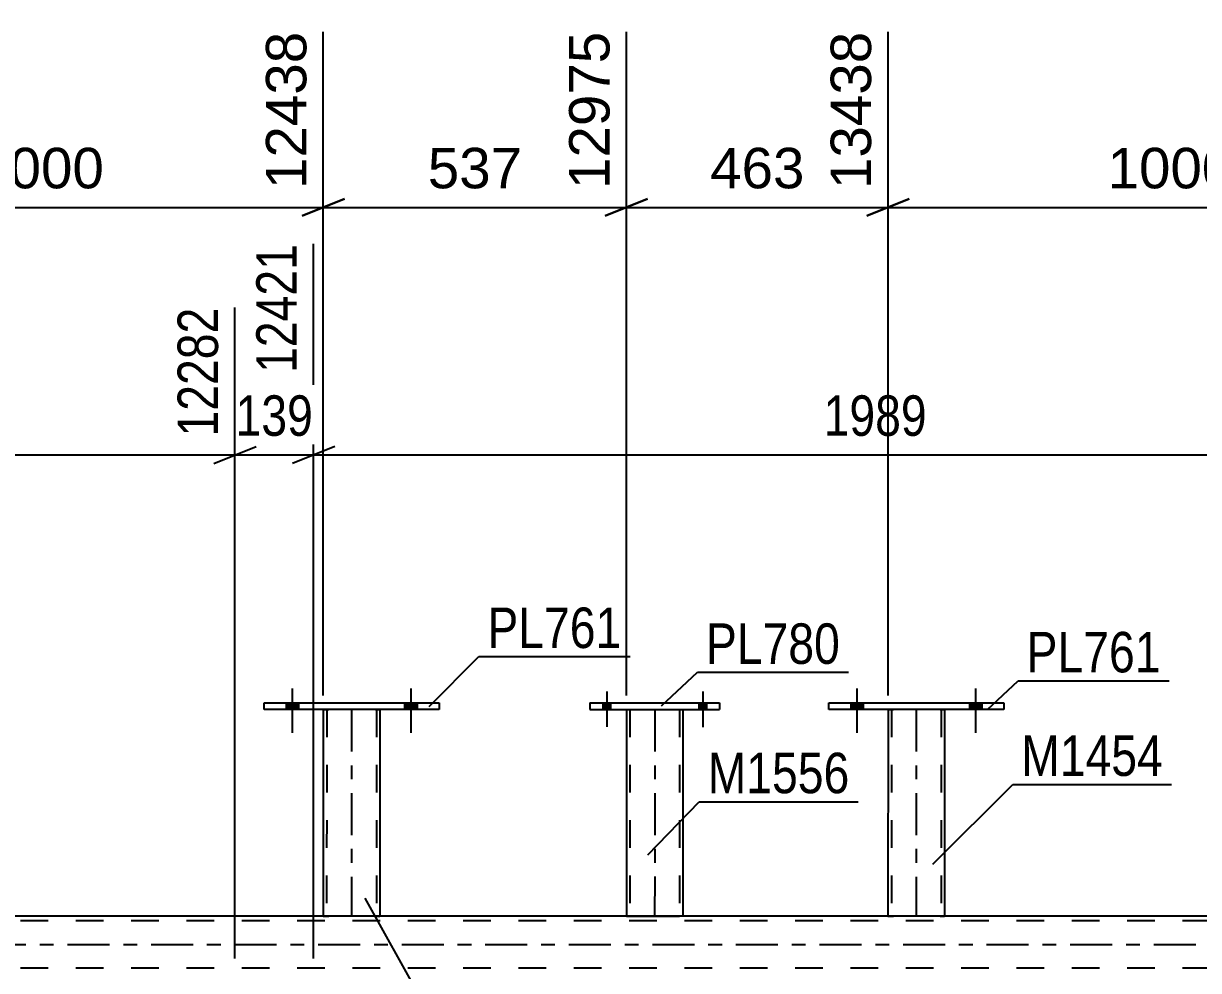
# Model space of a CAD drawing. Header units: millimetres. Extents: x 0 to 841, y 0 to 594.
# Drawn here: x 515.9 to 599.1, y 438.2 to 505.2 of the extents above; entities that cross this region are included whole.
import ezdxf

# ---------------------------------------------------------------- set-up
doc = ezdxf.new("R2010")
doc.units = ezdxf.units.MM
doc.linetypes.add('DXK_LINE_DOT2', pattern=[3.9198, 1.9599, -1.9599])
doc.linetypes.add('DXK_LINE_DOT3', pattern=[5.9187, 2.979, -0.9799, 0.9799, -0.9799])
doc.styles.add('Arial', font='ARIAL.TTF', dxfattribs={"height": 0.2})
doc.styles.add('Arial Narrow', font='ARIALN.TTF', dxfattribs={"height": 0.2})

# ---------------------------------------------------------------- blocks, each defined once
blk = doc.blocks.new('Bolt-814761036-3168 - 3064')
at = {"linetype": 'Continuous'}
for points in [[(534.509, 456.663), (535.389, 456.662), (535.389, 457.142), (534.509, 457.143)], [(542.909, 456.66), (543.789, 456.66), (543.789, 457.14), (542.909, 457.14)]]:
    blk.add_hatch(color=1, dxfattribs=at).paths.add_polyline_path(points)
at = {"color": 1, "linetype": 'Continuous'}
for p, q in [((534.95, 458.142), (534.949, 455.022)), ((543.35, 458.14), (543.349, 455.02)), ((534.509, 457.143), (534.509, 456.663)), ((535.389, 457.142), (535.389, 456.662)), ((542.909, 457.14), (542.909, 456.66)), ((543.789, 457.14), (543.789, 456.66))]:
    blk.add_line(p, q, dxfattribs=at)
blk = doc.blocks.new('Part-814761036-3563 - 3064')
at = {"color": 2, "linetype": 'Continuous'}
for p, q in [((572.949, 456.663), (572.949, 457.143)), ((572.949, 457.143), (585.349, 457.139)), ((585.349, 457.139), (585.349, 456.659)), ((585.349, 456.659), (572.949, 456.663))]:
    blk.add_line(p, q, dxfattribs=at)
blk = doc.blocks.new('Bolt-814761036-3191 - 3064')
at = {"linetype": 'Continuous'}
for points in [[(534.509, 456.663), (535.389, 456.662), (535.389, 457.142), (534.509, 457.143)], [(542.909, 456.66), (543.789, 456.66), (543.789, 457.14), (542.909, 457.14)]]:
    blk.add_hatch(color=1, dxfattribs=at).paths.add_polyline_path(points)
at = {"color": 1, "linetype": 'Continuous'}
for p, q in [((534.95, 458.142), (534.949, 455.022)), ((543.35, 458.14), (543.349, 455.02)), ((534.509, 457.143), (534.509, 456.663)), ((535.389, 457.142), (535.389, 456.662)), ((542.909, 457.14), (542.909, 456.66)), ((543.789, 457.14), (543.789, 456.66))]:
    blk.add_line(p, q, dxfattribs=at)
blk = doc.blocks.new('Part-814761036-3201 - 3064')
at = {"color": 2, "linetype": 'Continuous'}
for p, q in [((537.149, 456.662), (537.145, 442.023)), ((541.149, 456.66), (541.145, 442.022)), ((537.181, 442.023), (537.145, 442.023)), ((537.285, 442.023), (537.181, 442.023)), ((537.441, 442.023), (537.285, 442.023)), ((540.848, 442.022), (537.441, 442.023)), ((541.004, 442.022), (540.848, 442.022)), ((541.108, 442.022), (541.004, 442.022)), ((541.145, 442.022), (541.108, 442.022))]:
    blk.add_line(p, q, dxfattribs=at)
at = {"color": 7, "linetype": 'DXK_LINE_DOT2'}
for p, q in [((537.149, 456.665), (537.149, 456.665)), ((537.149, 456.665), (537.149, 456.662)), ((537.149, 456.662), (537.149, 456.665)), ((537.186, 456.665), (537.149, 456.665)), ((537.149, 456.665), (537.186, 456.665)), ((537.29, 456.665), (537.186, 456.665)), ((537.186, 456.665), (537.29, 456.665)), ((537.446, 456.665), (537.29, 456.665)), ((537.29, 456.665), (537.446, 456.664)), ((537.389, 456.665), (537.385, 442.023)), ((537.389, 456.665), (537.389, 456.665)), ((537.408, 456.665), (537.389, 456.665)), ((537.389, 456.665), (537.408, 456.665)), ((537.46, 456.664), (537.408, 456.665)), ((537.408, 456.665), (537.46, 456.665)), ((540.853, 456.664), (537.446, 456.665)), ((540.853, 456.663), (537.446, 456.664)), ((537.46, 456.665), (537.537, 456.665)), ((540.761, 456.663), (537.46, 456.664)), ((540.839, 456.664), (537.537, 456.665)), ((540.839, 456.663), (540.761, 456.663)), ((540.839, 456.664), (540.891, 456.664)), ((540.891, 456.663), (540.839, 456.663)), ((541.009, 456.664), (540.853, 456.664)), ((540.853, 456.663), (541.009, 456.663)), ((540.891, 456.664), (540.909, 456.664)), ((540.909, 456.663), (540.891, 456.663)), ((540.909, 456.664), (540.905, 442.022)), ((540.909, 456.663), (540.909, 456.664)), ((541.113, 456.664), (541.009, 456.664)), ((541.009, 456.663), (541.113, 456.663)), ((541.149, 456.664), (541.113, 456.664)), ((541.113, 456.663), (541.149, 456.663)), ((541.149, 456.664), (541.149, 456.663)), ((541.149, 456.66), (541.149, 456.664)), ((541.149, 456.663), (541.149, 456.66)), ((537.145, 442.023), (537.181, 442.023)), ((537.181, 442.023), (537.285, 442.023)), ((537.285, 442.023), (537.441, 442.023)), ((537.403, 442.023), (537.385, 442.023)), ((537.385, 442.023), (537.403, 442.023)), ((537.455, 442.023), (537.403, 442.023)), ((537.403, 442.023), (537.441, 442.023)), ((540.848, 442.022), (537.441, 442.023)), ((537.441, 442.023), (537.455, 442.023)), ((540.757, 442.022), (537.455, 442.023)), ((537.455, 442.023), (537.533, 442.023)), ((540.834, 442.022), (537.533, 442.023)), ((540.834, 442.022), (540.757, 442.022)), ((540.886, 442.022), (540.834, 442.022)), ((540.834, 442.022), (540.886, 442.022)), ((540.848, 442.022), (541.004, 442.022)), ((540.905, 442.022), (540.886, 442.022)), ((540.886, 442.022), (540.905, 442.022)), ((541.004, 442.022), (541.108, 442.022)), ((541.108, 442.022), (541.145, 442.022))]:
    blk.add_line(p, q, dxfattribs=at)
at = {"color": 7, "linetype": 'DXK_LINE_DOT3'}
blk.add_line((539.149, 456.664), (539.145, 442.022), dxfattribs=at)
blk = doc.blocks.new('Part-814761036-3217 - 3064')
at = {"color": 2, "linetype": 'Continuous'}
for p, q in [((532.949, 456.663), (532.949, 457.143)), ((532.949, 457.143), (545.349, 457.139)), ((545.349, 457.139), (545.349, 456.659)), ((545.349, 456.659), (532.949, 456.663))]:
    blk.add_line(p, q, dxfattribs=at)
blk = doc.blocks.new('Part-814761036-3233 - 3064')
at = {"color": 2, "linetype": 'Continuous'}
for p, q in [((537.145, 442.023), (501.142, 442.023)), ((577.145, 442.023), (541.145, 442.023)), ((617.142, 442.023), (581.145, 442.023))]:
    blk.add_line(p, q, dxfattribs=at)
at = {"color": 7, "linetype": 'DXK_LINE_DOT2'}
for p, q in [((541.145, 442.023), (537.145, 442.023)), ((581.145, 442.023), (577.145, 442.023)), ((760.681, 441.703), (39.611, 441.703)), ((760.681, 438.343), (39.611, 438.343))]:
    blk.add_line(p, q, dxfattribs=at)
at = {"color": 7, "linetype": 'DXK_LINE_DOT3'}
blk.add_line((39.611, 440.023), (760.681, 440.023), dxfattribs=at)
blk = doc.blocks.new('Bolt-814761036-3457 - 3064')
at = {"linetype": 'Continuous'}
for points in [[(574.509, 456.663), (575.389, 456.662), (575.389, 457.142), (574.509, 457.143)], [(582.909, 456.66), (583.789, 456.66), (583.789, 457.14), (582.909, 457.14)]]:
    blk.add_hatch(color=1, dxfattribs=at).paths.add_polyline_path(points)
at = {"color": 1, "linetype": 'Continuous'}
for p, q in [((574.95, 458.142), (574.949, 455.022)), ((583.35, 458.14), (583.349, 455.02)), ((574.509, 457.143), (574.509, 456.663)), ((575.389, 457.142), (575.389, 456.662)), ((582.909, 457.14), (582.909, 456.66)), ((583.789, 457.14), (583.789, 456.66))]:
    blk.add_line(p, q, dxfattribs=at)
blk = doc.blocks.new('Bolt-814761036-3613 - 3064')
at = {"linetype": 'Continuous'}
for points in [[(556.942, 456.666), (557.502, 456.666), (557.502, 457.146), (556.942, 457.146)], [(556.942, 456.666), (557.502, 456.666), (557.502, 457.146), (556.942, 457.146)], [(563.742, 456.664), (564.302, 456.663), (564.302, 457.143), (563.742, 457.144)], [(563.742, 456.664), (564.302, 456.663), (564.302, 457.143), (563.742, 457.144)]]:
    blk.add_hatch(color=1, dxfattribs=at).paths.add_polyline_path(points)
at = {"color": 1, "linetype": 'Continuous'}
for p, q in [((557.222, 457.946), (557.221, 455.426)), ((557.222, 457.946), (557.221, 455.426)), ((564.022, 457.943), (564.021, 455.423)), ((564.022, 457.943), (564.021, 455.423)), ((556.942, 457.146), (556.942, 456.666)), ((556.942, 457.146), (556.942, 456.666)), ((557.502, 457.146), (557.502, 456.666)), ((557.502, 457.146), (557.502, 456.666)), ((563.742, 457.144), (563.742, 456.664)), ((563.742, 457.144), (563.742, 456.664)), ((564.302, 457.143), (564.302, 456.663)), ((564.302, 457.143), (564.302, 456.663))]:
    blk.add_line(p, q, dxfattribs=at)
blk = doc.blocks.new('Part-814761036-3611 - 3064')
at = {"color": 2, "linetype": 'Continuous'}
for p, q in [((556.022, 457.146), (556.022, 456.666)), ((556.022, 457.146), (565.222, 457.143)), ((565.222, 457.143), (565.222, 456.663)), ((556.022, 456.666), (565.222, 456.663))]:
    blk.add_line(p, q, dxfattribs=at)
at = {"color": 7, "linetype": 'DXK_LINE_DOT2'}
for p, q in [((556.022, 457.146), (565.222, 457.143)), ((556.022, 456.666), (565.222, 456.663))]:
    blk.add_line(p, q, dxfattribs=at)
blk = doc.blocks.new('Part-814761036-3558 - 3064')
at = {"color": 2, "linetype": 'Continuous'}
for p, q in [((577.149, 456.662), (577.145, 442.023)), ((581.149, 456.66), (581.145, 442.022)), ((577.181, 442.023), (577.145, 442.023)), ((577.285, 442.023), (577.181, 442.023)), ((577.441, 442.023), (577.285, 442.023)), ((580.848, 442.022), (577.441, 442.023)), ((581.004, 442.022), (580.848, 442.022)), ((581.108, 442.022), (581.004, 442.022)), ((581.145, 442.022), (581.108, 442.022))]:
    blk.add_line(p, q, dxfattribs=at)
at = {"color": 7, "linetype": 'DXK_LINE_DOT2'}
for p, q in [((577.149, 456.665), (577.149, 456.665)), ((577.149, 456.665), (577.149, 456.662)), ((577.149, 456.662), (577.149, 456.665)), ((577.186, 456.665), (577.149, 456.665)), ((577.149, 456.665), (577.186, 456.665)), ((577.29, 456.665), (577.186, 456.665)), ((577.186, 456.665), (577.29, 456.665)), ((577.446, 456.665), (577.29, 456.665)), ((577.29, 456.665), (577.446, 456.664)), ((577.389, 456.665), (577.385, 442.023)), ((577.389, 456.665), (577.389, 456.665)), ((577.407, 456.665), (577.389, 456.665)), ((577.389, 456.665), (577.407, 456.665)), ((577.46, 456.664), (577.407, 456.665)), ((577.407, 456.665), (577.46, 456.665)), ((580.853, 456.664), (577.446, 456.665)), ((580.853, 456.663), (577.446, 456.664)), ((577.46, 456.665), (577.537, 456.665)), ((580.761, 456.663), (577.46, 456.664)), ((580.839, 456.664), (577.537, 456.665)), ((580.839, 456.663), (580.761, 456.663)), ((580.839, 456.664), (580.891, 456.664)), ((580.891, 456.663), (580.839, 456.663)), ((581.009, 456.664), (580.853, 456.664)), ((580.853, 456.663), (581.009, 456.663)), ((580.891, 456.664), (580.909, 456.664)), ((580.909, 456.663), (580.891, 456.663)), ((580.909, 456.664), (580.905, 442.022)), ((580.909, 456.663), (580.909, 456.664)), ((581.113, 456.664), (581.009, 456.664)), ((581.009, 456.663), (581.113, 456.663)), ((581.149, 456.664), (581.113, 456.664)), ((581.113, 456.663), (581.149, 456.663)), ((581.149, 456.664), (581.149, 456.663)), ((581.149, 456.66), (581.149, 456.664)), ((581.149, 456.663), (581.149, 456.66)), ((577.145, 442.023), (577.181, 442.023)), ((577.181, 442.023), (577.285, 442.023)), ((577.285, 442.023), (577.441, 442.023)), ((577.403, 442.023), (577.385, 442.023)), ((577.385, 442.023), (577.403, 442.023)), ((577.455, 442.023), (577.403, 442.023)), ((577.403, 442.023), (577.441, 442.023)), ((580.848, 442.022), (577.441, 442.023)), ((577.441, 442.023), (577.455, 442.023)), ((580.756, 442.022), (577.455, 442.023)), ((577.455, 442.023), (577.533, 442.023)), ((580.834, 442.022), (577.533, 442.023)), ((580.834, 442.022), (580.756, 442.022)), ((580.886, 442.022), (580.834, 442.022)), ((580.834, 442.022), (580.886, 442.022)), ((580.848, 442.022), (581.004, 442.022)), ((580.905, 442.022), (580.886, 442.022)), ((580.886, 442.022), (580.905, 442.022)), ((581.004, 442.022), (581.108, 442.022)), ((581.108, 442.022), (581.145, 442.022))]:
    blk.add_line(p, q, dxfattribs=at)
at = {"color": 7, "linetype": 'DXK_LINE_DOT3'}
blk.add_line((579.149, 456.664), (579.145, 442.022), dxfattribs=at)
blk = doc.blocks.new('Bolt-814761036-3564 - 3064')
at = {"linetype": 'Continuous'}
for points in [[(574.509, 456.663), (575.389, 456.662), (575.389, 457.142), (574.509, 457.143)], [(582.909, 456.66), (583.789, 456.66), (583.789, 457.14), (582.909, 457.14)]]:
    blk.add_hatch(color=1, dxfattribs=at).paths.add_polyline_path(points)
at = {"color": 1, "linetype": 'Continuous'}
for p, q in [((574.95, 458.142), (574.949, 455.022)), ((583.35, 458.14), (583.349, 455.02)), ((574.509, 457.143), (574.509, 456.663)), ((575.389, 457.142), (575.389, 456.662)), ((582.909, 457.14), (582.909, 456.66)), ((583.789, 457.14), (583.789, 456.66))]:
    blk.add_line(p, q, dxfattribs=at)
blk = doc.blocks.new('Part-814761036-3606 - 3064')
at = {"color": 2, "linetype": 'Continuous'}
for p, q in [((558.622, 456.665), (558.619, 442.026)), ((562.622, 456.664), (562.619, 442.025)), ((558.619, 442.026), (562.139, 442.025)), ((562.479, 442.025), (562.139, 442.025)), ((562.583, 442.025), (562.479, 442.025)), ((562.619, 442.025), (562.583, 442.025))]:
    blk.add_line(p, q, dxfattribs=at)
at = {"color": 7, "linetype": 'DXK_LINE_DOT2'}
for p, q in [((558.622, 456.665), (562.622, 456.664)), ((558.862, 456.665), (558.859, 442.026)), ((562.382, 456.664), (562.379, 442.025)), ((558.619, 442.026), (558.656, 442.026)), ((559.099, 442.026), (558.859, 442.026)), ((562.139, 442.025), (562.323, 442.025)), ((562.323, 442.025), (562.139, 442.025)), ((562.309, 442.025), (562.323, 442.025)), ((562.323, 442.025), (562.361, 442.025)), ((562.361, 442.025), (562.379, 442.025)), ((562.479, 442.025), (562.379, 442.025))]:
    blk.add_line(p, q, dxfattribs=at)
at = {"color": 7, "linetype": 'DXK_LINE_DOT3'}
blk.add_line((560.622, 456.665), (560.619, 442.025), dxfattribs=at)
blk = doc.blocks.new('StraightDimension-814761036-10439 - 3064')
at = {"color": 7, "linetype": 'Continuous'}
for p, q in [((537.149, 457.665), (537.149, 504.638)), ((558.622, 457.665), (558.622, 504.638)), ((538.649, 492.819), (535.649, 491.619)), ((557.122, 491.619), (560.122, 492.819)), ((537.149, 492.219), (558.622, 492.219))]:
    blk.add_line(p, q, dxfattribs=at)
at = {"color": 0}
blk.add_wipeout([(551.821, 492.969), (551.821, 497.169), (543.95, 497.169), (543.95, 492.969)], dxfattribs=at)
at = {"color": 3, "style": 'Arial'}
blk.add_text('537', height=2.8652, dxfattribs=at).set_placement((544.55, 493.569))
at = {"color": 0, "linetype": 'Continuous'}
blk.add_wipeout([(558.022, 505.238), (553.822, 505.238), (553.822, 492.919), (558.022, 492.919)], dxfattribs=at)
at = {"color": 3, "linetype": 'Continuous', "style": 'Arial'}
blk.add_text('12975', height=2.8652, rotation=90.00021, dxfattribs=at).set_placement((557.422, 493.519))
blk = doc.blocks.new('StraightDimension-814761036-9938 - 3064')
at = {"color": 7, "linetype": 'Continuous'}
for p, q in [((536.464, 439.023), (536.464, 489.633)), ((616.024, 439.023), (616.024, 485.133)), ((537.964, 475.293), (534.964, 474.093)), ((614.524, 474.093), (617.524, 475.293)), ((536.464, 474.693), (616.024, 474.693))]:
    blk.add_line(p, q, dxfattribs=at)
at = {"color": 0}
blk.add_wipeout([(580.501, 475.443), (580.501, 479.643), (571.988, 479.643), (571.988, 475.443)], dxfattribs=at)
at = {"color": 3, "style": 'Arial Narrow'}
blk.add_text('1989', height=2.8633, dxfattribs=at).set_placement((572.588, 476.043))
at = {"color": 0, "linetype": 'Continuous'}
blk.add_wipeout([(615.424, 485.733), (611.224, 485.733), (611.224, 475.393), (615.424, 475.393)], dxfattribs=at)
at = {"color": 3, "linetype": 'Continuous', "style": 'Arial Narrow'}
blk.add_text('14410', height=2.8633, rotation=90.00021, dxfattribs=at).set_placement((614.824, 475.993))
blk = doc.blocks.new('StraightDimension-814761036-10440 - 3064')
at = {"color": 7, "linetype": 'Continuous'}
for p, q in [((497.147, 457.665), (497.147, 504.638)), ((537.149, 457.665), (537.149, 504.638)), ((498.647, 492.819), (495.647, 491.619)), ((535.649, 491.619), (538.649, 492.819)), ((497.147, 492.219), (537.149, 492.219))]:
    blk.add_line(p, q, dxfattribs=at)
at = {"color": 0}
blk.add_wipeout([(522.195, 492.969), (522.195, 497.169), (512.101, 497.169), (512.101, 492.969)], dxfattribs=at)
at = {"color": 3, "style": 'Arial'}
blk.add_text('1000', height=2.8652, dxfattribs=at).set_placement((512.701, 493.569))
at = {"color": 0, "linetype": 'Continuous'}
blk.add_wipeout([(536.549, 505.238), (532.349, 505.238), (532.349, 492.919), (536.549, 492.919)], dxfattribs=at)
at = {"color": 3, "linetype": 'Continuous', "style": 'Arial'}
blk.add_text('12438', height=2.8652, rotation=90.00021, dxfattribs=at).set_placement((535.949, 493.519))
blk = doc.blocks.new('StraightDimension-814761036-9939 - 3064')
at = {"color": 7, "linetype": 'Continuous'}
for p, q in [((536.464, 439.023), (536.464, 489.633)), ((530.89, 439.023), (530.89, 485.133)), ((529.39, 474.093), (532.39, 475.293)), ((537.964, 475.293), (534.964, 474.093)), ((530.89, 474.693), (536.464, 474.693))]:
    blk.add_line(p, q, dxfattribs=at)
at = {"color": 0}
blk.add_wipeout([(537.019, 475.443), (537.019, 479.643), (530.335, 479.643), (530.335, 475.443)], dxfattribs=at)
at = {"color": 3, "style": 'Arial Narrow'}
blk.add_text('139', height=2.8633, dxfattribs=at).set_placement((530.935, 476.043))
at = {"color": 0, "linetype": 'Continuous'}
blk.add_wipeout([(535.864, 490.233), (531.664, 490.233), (531.664, 479.893), (535.864, 479.893)], dxfattribs=at)
at = {"color": 3, "linetype": 'Continuous', "style": 'Arial Narrow'}
blk.add_text('12421', height=2.8633, rotation=90.00021, dxfattribs=at).set_placement((535.264, 480.493))
blk = doc.blocks.new('StraightDimension-814761036-9940 - 3064')
at = {"color": 7, "linetype": 'Continuous'}
for p, q in [((451.33, 439.023), (451.33, 489.633)), ((530.89, 439.023), (530.89, 485.133)), ((452.83, 475.293), (449.83, 474.093)), ((529.39, 474.093), (532.39, 475.293)), ((451.33, 474.693), (530.89, 474.693))]:
    blk.add_line(p, q, dxfattribs=at)
at = {"color": 0}
blk.add_wipeout([(495.366, 475.443), (495.366, 479.643), (486.854, 479.643), (486.854, 475.443)], dxfattribs=at)
at = {"color": 3, "style": 'Arial Narrow'}
blk.add_text('1989', height=2.8633, dxfattribs=at).set_placement((487.454, 476.043))
at = {"color": 0, "linetype": 'Continuous'}
blk.add_wipeout([(530.29, 485.733), (526.09, 485.733), (526.09, 475.393), (530.29, 475.393)], dxfattribs=at)
at = {"color": 3, "linetype": 'Continuous', "style": 'Arial Narrow'}
blk.add_text('12282', height=2.8633, rotation=90.00021, dxfattribs=at).set_placement((529.69, 475.993))
blk = doc.blocks.new('StraightDimension-814761036-10437 - 3064')
at = {"color": 7, "linetype": 'Continuous'}
for p, q in [((577.149, 457.665), (577.149, 504.638)), ((617.146, 457.665), (617.146, 504.638)), ((578.649, 492.819), (575.649, 491.619)), ((615.646, 491.619), (618.646, 492.819)), ((577.149, 492.219), (617.146, 492.219))]:
    blk.add_line(p, q, dxfattribs=at)
at = {"color": 0}
blk.add_wipeout([(602.195, 492.969), (602.195, 497.169), (592.101, 497.169), (592.101, 492.969)], dxfattribs=at)
at = {"color": 3, "style": 'Arial'}
blk.add_text('1000', height=2.8652, dxfattribs=at).set_placement((592.701, 493.569))
at = {"color": 0, "linetype": 'Continuous'}
blk.add_wipeout([(616.546, 505.238), (612.346, 505.238), (612.346, 492.919), (616.546, 492.919)], dxfattribs=at)
at = {"color": 3, "linetype": 'Continuous', "style": 'Arial'}
blk.add_text('14438', height=2.8652, rotation=90.00021, dxfattribs=at).set_placement((615.946, 493.519))
blk = doc.blocks.new('StraightDimension-814761036-10438 - 3064')
at = {"color": 7, "linetype": 'Continuous'}
for p, q in [((558.622, 457.665), (558.622, 504.638)), ((577.149, 457.665), (577.149, 504.638)), ((560.122, 492.819), (557.122, 491.619)), ((575.649, 491.619), (578.649, 492.819)), ((558.622, 492.219), (577.149, 492.219))]:
    blk.add_line(p, q, dxfattribs=at)
at = {"color": 0}
blk.add_wipeout([(571.821, 492.969), (571.821, 497.169), (563.95, 497.169), (563.95, 492.969)], dxfattribs=at)
at = {"color": 3, "style": 'Arial'}
blk.add_text('463', height=2.8652, dxfattribs=at).set_placement((564.55, 493.569))
at = {"color": 0, "linetype": 'Continuous'}
blk.add_wipeout([(576.549, 505.238), (572.349, 505.238), (572.349, 492.919), (576.549, 492.919)], dxfattribs=at)
at = {"color": 3, "linetype": 'Continuous', "style": 'Arial'}
blk.add_text('13438', height=2.8652, rotation=90.00021, dxfattribs=at).set_placement((575.949, 493.519))
blk = doc.blocks.new('Mark-814761036-3197 - 3064')
at = {"color": 30, "linetype": 'Continuous'}
for p, q in [((540.085, 443.316), (546.63, 431.581)), ((546.63, 431.581), (557.882, 431.581))]:
    blk.add_line(p, q, dxfattribs=at)
at = {"color": 0}
blk.add_wipeout([(557.282, 432.181), (557.282, 435.181), (547.23, 435.181), (547.23, 432.181)], dxfattribs=at)
blk.add_wipeout([(557.282, 432.181), (557.282, 435.181), (547.23, 435.181), (547.23, 432.181)], dxfattribs=at)
at = {"color": 3, "style": 'Arial Narrow'}
blk.add_text('M1454', height=2.8633, dxfattribs=at).set_placement((547.23, 432.181))
blk = doc.blocks.new('Mark-814761036-3213 - 3064')
at = {"color": 30, "linetype": 'Continuous'}
for p, q in [((544.637, 456.884), (548.172, 460.419)), ((548.172, 460.419), (558.876, 460.419))]:
    blk.add_line(p, q, dxfattribs=at)
at = {"color": 0}
blk.add_wipeout([(558.276, 461.019), (558.276, 464.019), (548.772, 464.019), (548.772, 461.019)], dxfattribs=at)
blk.add_wipeout([(558.276, 461.019), (558.276, 464.019), (548.772, 464.019), (548.772, 461.019)], dxfattribs=at)
at = {"color": 3, "style": 'Arial Narrow'}
blk.add_text('PL761', height=2.8633, dxfattribs=at).set_placement((548.772, 461.019))
blk = doc.blocks.new('Mark-814761036-3607 - 3064')
at = {"color": 30, "linetype": 'Continuous'}
for p, q in [((561.11, 456.929), (563.65, 459.296)), ((563.65, 459.296), (574.353, 459.296))]:
    blk.add_line(p, q, dxfattribs=at)
at = {"color": 0}
blk.add_wipeout([(573.753, 459.896), (573.753, 462.896), (564.25, 462.896), (564.25, 459.896)], dxfattribs=at)
blk.add_wipeout([(573.753, 459.896), (573.753, 462.896), (564.25, 462.896), (564.25, 459.896)], dxfattribs=at)
at = {"color": 3, "style": 'Arial Narrow'}
blk.add_text('PL780', height=2.8633, dxfattribs=at).set_placement((564.25, 459.896))
blk = doc.blocks.new('Mark-814761036-3554 - 3064')
at = {"color": 30, "linetype": 'Continuous'}
for p, q in [((580.326, 445.714), (585.982, 451.361)), ((585.982, 451.361), (597.234, 451.361))]:
    blk.add_line(p, q, dxfattribs=at)
at = {"color": 0}
blk.add_wipeout([(596.634, 451.961), (596.634, 454.961), (586.582, 454.961), (586.582, 451.961)], dxfattribs=at)
blk.add_wipeout([(596.634, 451.961), (596.634, 454.961), (586.582, 454.961), (586.582, 451.961)], dxfattribs=at)
at = {"color": 3, "style": 'Arial Narrow'}
blk.add_text('M1454', height=2.8633, dxfattribs=at).set_placement((586.582, 451.961))
blk = doc.blocks.new('Mark-814761036-3559 - 3064')
at = {"color": 30, "linetype": 'Continuous'}
for p, q in [((584.187, 456.659), (586.362, 458.695)), ((586.362, 458.695), (597.066, 458.695))]:
    blk.add_line(p, q, dxfattribs=at)
at = {"color": 0}
blk.add_wipeout([(596.466, 459.295), (596.466, 462.295), (586.962, 462.295), (586.962, 459.295)], dxfattribs=at)
blk.add_wipeout([(596.466, 459.295), (596.466, 462.295), (586.962, 462.295), (586.962, 459.295)], dxfattribs=at)
at = {"color": 3, "style": 'Arial Narrow'}
blk.add_text('PL761', height=2.8633, dxfattribs=at).set_placement((586.962, 459.295))
blk = doc.blocks.new('Mark-814761036-3602 - 3064')
at = {"color": 30, "linetype": 'Continuous'}
for p, q in [((560.142, 446.379), (563.776, 450.137)), ((563.776, 450.137), (575.027, 450.137))]:
    blk.add_line(p, q, dxfattribs=at)
at = {"color": 0}
blk.add_wipeout([(574.427, 450.737), (574.427, 453.737), (564.376, 453.737), (564.376, 450.737)], dxfattribs=at)
blk.add_wipeout([(574.427, 450.737), (574.427, 453.737), (564.376, 453.737), (564.376, 450.737)], dxfattribs=at)
at = {"color": 3, "style": 'Arial Narrow'}
blk.add_text('M1556', height=2.8633, dxfattribs=at).set_placement((564.376, 450.737))

msp = doc.modelspace()

# ---------------------------------------------------------------- block references
for name in ['Bolt-814761036-3168 - 3064', 'Bolt-814761036-3191 - 3064', 'Bolt-814761036-3613 - 3064', 'Bolt-814761036-3457 - 3064', 'Bolt-814761036-3564 - 3064', 'Part-814761036-3217 - 3064', 'Part-814761036-3611 - 3064', 'Part-814761036-3563 - 3064', 'Part-814761036-3201 - 3064', 'Part-814761036-3606 - 3064', 'Part-814761036-3558 - 3064', 'Part-814761036-3233 - 3064']:
    msp.add_blockref(name, (0, 0))

# ---------------------------------------------------------------- next in the draw order: block references
msp.add_blockref('StraightDimension-814761036-10439 - 3064', (0, 0))

# ---------------------------------------------------------------- next in the draw order: block references
msp.add_blockref('StraightDimension-814761036-9938 - 3064', (0, 0))

# ---------------------------------------------------------------- next in the draw order: block references
for name in ['StraightDimension-814761036-10440 - 3064', 'StraightDimension-814761036-10437 - 3064', 'Mark-814761036-3554 - 3064', 'Mark-814761036-3602 - 3064', 'Mark-814761036-3197 - 3064']:
    msp.add_blockref(name, (0, 0))

# ---------------------------------------------------------------- next in the draw order: block references
for name in ['StraightDimension-814761036-10438 - 3064', 'StraightDimension-814761036-9939 - 3064', 'Mark-814761036-3559 - 3064']:
    msp.add_blockref(name, (0, 0))

# ---------------------------------------------------------------- next in the draw order: block references
for name in ['StraightDimension-814761036-9940 - 3064', 'Mark-814761036-3213 - 3064', 'Mark-814761036-3607 - 3064']:
    msp.add_blockref(name, (0, 0))

doc.saveas('drawing.dxf')
